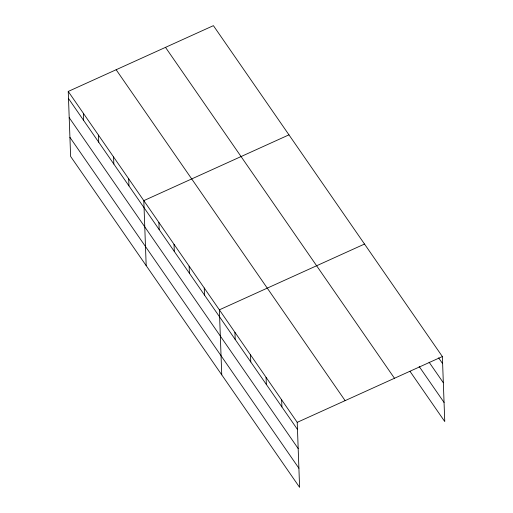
<?xml version="1.0" encoding="UTF-8"?>
<svg xmlns="http://www.w3.org/2000/svg" width="513" height="513" viewBox="0 0 513 513"><rect width="100%" height="100%" fill="white"/><g stroke="black" fill="none" stroke-linecap="round" stroke-linejoin="round"><path stroke-width="0.77" d="M68.242 91.442L297.219 422.346L299.598 487.35L70.627 156.439L68.242 91.442L213.402 25.65L442.373 356.561L444.758 421.558L410.06 371.412M288.96 134.848L143.807 200.641L146.186 265.638M364.525 244.047L219.365 309.839L221.751 374.843M297.219 422.346L442.373 356.561M438.634 357.875L442.636 363.659M429.099 362.197L443.335 382.769M419.147 366.449L444.059 402.455M165.5 47.363L394.471 378.267M116.143 69.73L345.121 400.64M68.505 98.541L297.476 429.452M69.204 117.65L298.175 448.561M69.922 137.337L298.899 468.241M281.643 399.845L281.906 406.95M266.074 377.344L266.337 384.449M250.504 354.842L250.767 361.947M234.935 332.341L235.198 339.446M204.251 287.998L204.514 295.103M189.143 266.157L189.4 273.262M174.029 244.323L174.292 251.421M158.915 222.482L159.177 229.58M128.692 178.8L128.949 185.905M113.578 156.959L113.841 164.064M98.464 135.118L98.727 142.223M83.356 113.283L83.613 120.382"/></g></svg>
